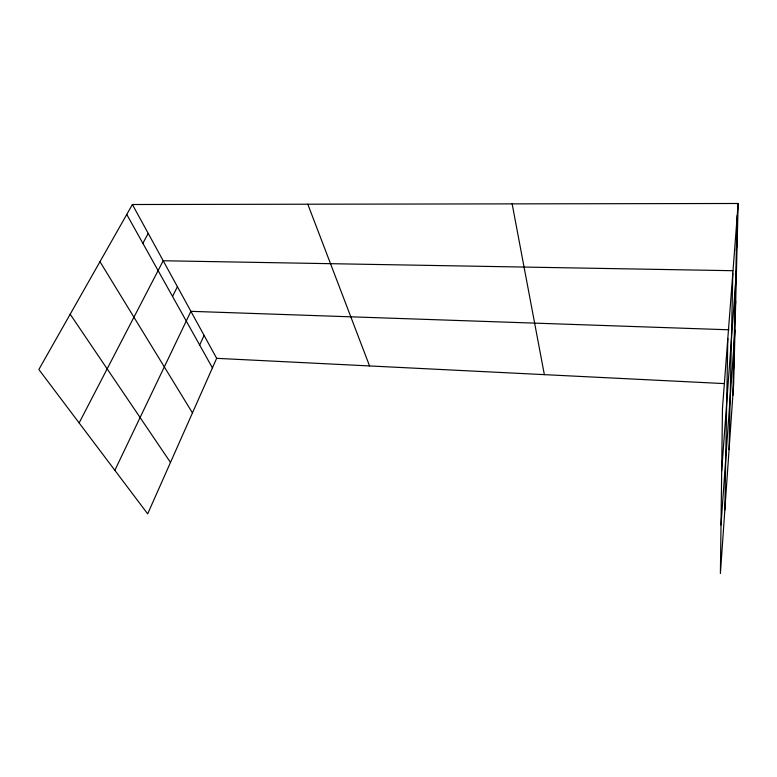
<?xml version="1.0" encoding="UTF-8"?>
<svg xmlns="http://www.w3.org/2000/svg" width="777" height="777" viewBox="0 0 777 777"><rect width="100%" height="100%" fill="white"/><g stroke="black" fill="none" stroke-linecap="round" stroke-linejoin="round"><path stroke-width="1.17" d="M724.834 510.042L727.816 338.451M729.059 449.689L732.818 273.174M732.847 395.474L737.227 215.511M738.15 203.487L733.653 384.061L720.396 573.513L722.464 408.381L738.15 203.487L132.391 204.516L38.85 369.493L147.679 513.859L216.657 358.333L132.391 204.516M733.488 369.376L734.304 357.847M734.857 313.063L735.712 301.301M720.998 525.038L734.993 330.011M721.678 470.988L736.47 270.765M736.382 250.184L737.286 238.228M199.67 345.046L204.098 335.421M114.85 470.318L190.899 311.324L729.001 329.798M172.543 296.464L177.409 286.694M79.128 422.921L163.199 260.761L732.857 270.707M142.861 243.298L148.213 233.411M216.657 358.333L724.057 383.585M70.183 314.229L170.484 462.432M99.98 261.684L192.453 412.898M126.758 214.452L212.422 367.88M307.809 204.225L369.561 365.948M512.14 203.875L544.356 374.65"/></g></svg>
